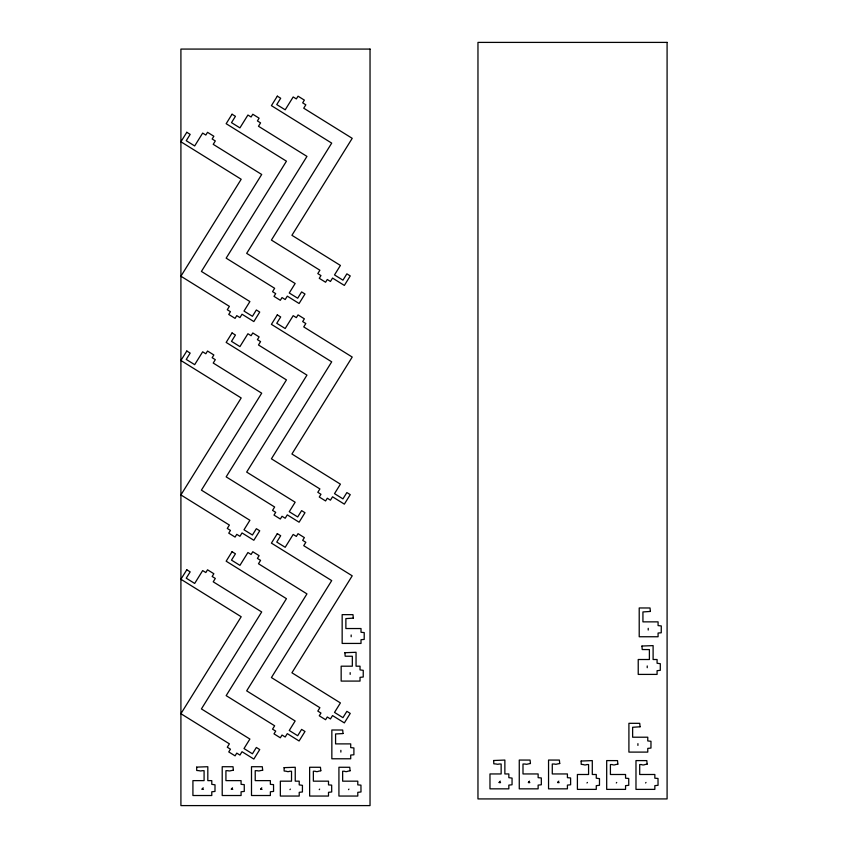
<?xml version="1.0" encoding="UTF-8"?>
<svg xmlns="http://www.w3.org/2000/svg" width="848" height="848" viewBox="0 0 848 848"><rect width="100%" height="100%" fill="white"/><g stroke="black" fill="none" stroke-linecap="round" stroke-linejoin="round"><path stroke-width="1.27" d="M203.191 787.813L202.598 788.481A1.484 1.484 0 0 0 202.1 788.99M232.479 787.813L231.886 788.481A1.484 1.484 0 0 0 231.387 788.99M261.767 787.813L261.173 788.481A1.484 1.484 0 0 0 260.675 788.99M500.256 781.114L499.695 781.761M529.534 781.135L528.982 781.761M558.821 781.135L558.27 781.761M586.986 782.98L587.42 782.428M289.952 789.658L290.366 789.096M319.24 789.658L319.654 789.096M348.528 789.658L348.941 789.096M616.305 782.98L616.708 782.428M645.593 782.98L645.996 782.428M499.08 782.63L500.553 782.63M528.368 782.63L529.841 782.63M557.655 782.63L559.139 782.63M202.025 789.308L203.499 789.308M231.313 789.308L232.787 789.308M260.601 789.308L262.074 789.308M648.222 628.315L648.222 630.053M647.236 665.956L647.236 667.705M637.919 743.654L637.919 745.403M351.167 634.982L351.167 636.731M350.171 672.634L350.171 674.383M340.864 750.332L340.864 752.081M557.73 782.322A1.484 1.484 0 0 1 558.26 781.867M528.442 782.322A1.484 1.484 0 0 1 528.972 781.867M499.154 782.322A1.484 1.484 0 0 1 499.684 781.867M196.641 767.186L196.725 770.482L199.238 770.694A3.975 3.975 0 0 0 201.994 770.694L204.092 770.694L204.092 780.626L192.92 780.626L192.92 795.519L211.788 795.519L211.788 791.788L214.989 791.438L215.01 784.803L211.788 784.347L211.788 780.626L207.813 780.626L207.813 766.719L196.651 767.111M233.38 770.196L230.794 770.694A3.975 3.975 0 0 1 228.027 770.694L225.928 770.694L225.928 780.626L241.076 780.626L241.076 784.347L244.245 784.623L244.288 791.407L241.076 791.788L241.076 795.519L222.208 795.519L222.208 766.719L233.03 766.74L233.38 770.238M262.668 770.196L260.082 770.694A3.975 3.975 0 0 1 257.315 770.694L255.216 770.694L255.216 780.626L270.364 780.626L270.364 784.347L273.533 784.623L273.575 791.407L270.364 791.788L270.364 795.519L251.496 795.519L251.496 766.719L262.318 766.74L262.668 770.238M284.069 767.726L284.154 771.012L286.317 771.235A3.975 3.975 0 0 0 289.772 771.235L291.521 771.235L291.521 781.167L280.349 781.167L280.349 796.049L299.217 796.049L299.217 792.329L302.418 791.979L302.439 785.343L299.217 784.888L299.217 781.167L295.242 781.167L295.242 767.26L284.08 767.652M320.809 770.737L318.562 771.235A3.975 3.975 0 0 1 315.106 771.235L313.357 771.235L313.357 781.167L328.505 781.167L328.505 784.888L331.663 785.131L331.706 791.979L328.505 792.329L328.505 796.049L309.637 796.049L309.637 767.26L320.459 767.281L320.809 770.779M344.892 652.748L345.168 656.214L352.333 656.257L352.333 666.189L341.161 666.189L341.161 681.082L360.029 681.082L360.029 677.361L363.23 677.011L363.251 670.333L360.029 669.909L360.029 666.189L356.054 666.189L356.054 652.292L344.892 652.716M343.016 733.467L342.698 730.022L331.844 729.99L331.844 758.78L350.712 758.78L350.712 755.059L353.892 754.773L353.913 747.957L350.712 747.607L350.712 743.887L335.575 743.887L335.575 733.955L343.005 733.573M353.33 618.118L345.878 618.605L345.878 628.538L361.015 628.538L361.015 632.258L364.227 632.608L364.195 639.424L361.015 639.71L361.015 643.431L342.157 643.431L342.157 614.641L352.98 614.662L353.33 618.118M350.097 770.737L347.85 771.235A3.975 3.975 0 0 1 344.394 771.235L342.645 771.235L342.645 781.167L357.792 781.167L357.792 784.888L360.951 785.131L360.994 791.979L357.792 792.329L357.792 796.049L338.924 796.049L338.924 767.26L349.747 767.281L350.097 770.779M493.706 760.508L493.79 763.804L496.292 764.016A3.975 3.975 0 0 0 499.059 764.016L501.147 764.016L501.147 773.948L489.974 773.948L489.974 788.841L508.842 788.841L508.842 785.121L512.044 784.771L512.065 778.093L508.842 777.669L508.842 773.948L504.867 773.948L504.867 760.052L493.706 760.508M530.435 763.518L527.848 764.016A3.975 3.975 0 0 1 525.082 764.016L522.993 764.016L522.993 773.948L538.13 773.948L538.13 777.669L541.31 777.955L541.331 784.771L538.13 785.121L538.13 788.841L519.262 788.841L519.262 760.052L530.085 760.073L530.435 763.518M559.722 763.518L557.136 764.016A3.975 3.975 0 0 1 554.369 764.016L552.281 764.016L552.281 773.948L567.418 773.948L567.418 777.669L570.598 777.955L570.619 784.771L567.418 785.121L567.418 788.841L548.55 788.841L548.55 760.052L559.373 760.073L559.722 763.518M581.134 761.048L581.219 764.345L583.371 764.557A3.975 3.975 0 0 0 586.827 764.557L588.576 764.557L588.576 774.489L577.403 774.489L577.403 789.382L596.271 789.382L596.271 785.651L599.472 785.301L599.494 778.634L596.271 778.21L596.271 774.489L592.296 774.489L592.296 760.592L581.134 761.048M617.863 764.059L617.514 760.614L606.691 760.592L606.691 789.382L625.559 789.382L625.559 785.651L628.76 785.301L628.718 778.453L625.559 778.21L625.559 774.489L610.412 774.489L610.412 764.557L612.161 764.557A3.975 3.975 0 0 0 615.627 764.557L617.853 764.175M641.947 646.07L642.222 649.536L649.388 649.589L649.388 659.511L638.226 659.511L638.226 674.404L657.083 674.404L657.083 670.683L660.285 670.333L660.306 663.698L657.083 663.242L657.083 659.511L653.108 659.511L653.108 645.614L641.947 646.038M640.07 726.789L632.629 727.287L632.629 737.209L647.766 737.209L647.766 740.929L650.978 741.29L650.957 748.063L647.766 748.381L647.766 752.102L628.909 752.102L628.909 723.312L639.721 723.333L640.07 726.789M650.384 611.44L642.932 611.938L642.932 621.86L658.08 621.86L658.08 625.591L661.281 625.941L661.239 632.788L658.08 633.032L658.08 636.753L639.212 636.753L639.212 607.963L650.034 607.984L650.384 611.472M647.151 764.059L646.801 760.614L635.979 760.592L635.979 789.382L654.847 789.382L654.847 785.651L658.048 785.301L658.006 778.453L654.847 778.21L654.847 774.489L639.699 774.489L639.699 764.557L641.448 764.557A3.975 3.975 0 0 0 644.915 764.557L647.141 764.175M186.804 132.288L180.91 141.775L241.192 179.257L180.91 276.215L229.384 306.361L227.285 309.732L230.455 311.693L228.748 314.438L235.076 318.371L236.772 315.626L239.942 317.597L242.03 314.226L253.838 321.562L259.732 312.075L256.361 309.976L252.428 316.304L244.001 311.057L249.895 301.57L201.421 271.434L261.703 174.476L213.219 144.33L215.318 140.959L212.159 138.987L213.855 136.252L207.537 132.32L205.831 135.055L202.672 133.094L194.68 145.951L186.242 140.704L190.175 134.387L186.804 132.288M232.055 114.226L226.162 123.702L286.444 161.184L226.162 258.152L274.646 288.288L272.547 291.659L275.706 293.631L273.999 296.365L280.328 300.298L282.034 297.563L285.193 299.524L287.292 296.153L299.09 303.489L304.994 294.012L301.623 291.913L297.69 298.231L289.253 292.995L295.157 283.508L246.673 253.361L306.955 156.403L258.481 126.257L260.569 122.886L257.41 120.925L259.117 118.179L252.789 114.247L251.093 116.992L247.923 115.021L239.931 127.878L231.504 122.642L235.437 116.314L232.055 114.226M277.317 96.153L271.413 105.64L331.706 143.121L271.413 240.079L319.897 270.226L317.799 273.597L320.968 275.558L319.261 278.303L325.579 282.236L327.286 279.49L330.444 281.462L332.543 278.08L344.352 285.426L350.245 275.939L346.874 273.84L342.942 280.169L334.515 274.922L340.408 265.435L291.924 235.299L352.217 138.33L303.732 108.194L305.831 104.823L302.672 102.852L304.368 100.117L298.051 96.184L296.344 98.919L293.185 96.958L285.193 109.816L276.755 104.569L280.688 98.251L277.317 96.153M186.804 351.008L180.91 360.485L241.192 397.966L180.91 494.935L229.384 525.071L227.285 528.442L230.455 530.413L228.748 533.148L235.076 537.081L236.772 534.346L239.942 536.307L242.03 532.936L253.838 540.271L259.732 530.795L256.361 528.696L252.428 535.014L244.001 529.777L249.895 520.29L201.421 490.144L261.703 393.186L213.219 363.039L215.318 359.669L212.159 357.708L213.855 354.962L207.537 351.03L205.831 353.775L202.672 351.803L194.68 364.661L186.242 359.425L190.175 353.097L186.804 351.008M232.055 332.935L226.162 342.422L286.444 379.904L226.162 476.862L274.646 507.009L272.547 510.379L275.706 512.34L273.999 515.086L280.328 519.018L282.034 516.273L285.193 518.245L287.292 514.863L299.09 522.209L304.994 512.722L301.623 510.623L297.69 516.951L289.253 511.704L295.157 502.217L246.673 472.082L306.955 375.123L258.481 344.977L260.569 341.606L257.41 339.635L259.117 336.9L252.789 332.967L251.093 335.702L247.923 333.741L239.931 346.599L231.504 341.352L235.437 335.034L232.055 332.935M277.317 314.862L271.413 324.349L331.706 361.831L271.413 458.8L319.897 488.936L317.799 492.306L320.968 494.278L319.261 497.013L325.579 500.945L327.286 498.211L330.444 500.172L332.543 496.801L344.352 504.136L350.245 494.649L346.874 492.561L342.942 498.878L334.515 493.642L340.408 484.155L291.924 454.009L352.217 357.05L303.732 326.904L305.831 323.533L302.672 321.572L304.368 318.827L298.051 314.894L296.344 317.64L293.185 315.668L285.193 328.526L276.755 323.289L280.688 316.961L277.317 314.862M186.804 569.782L180.91 579.258L241.192 616.74L180.91 713.709L229.384 743.844L227.285 747.215L230.455 749.187L228.748 751.922L235.076 755.854L236.772 753.119L239.942 755.08L242.03 751.71L253.838 759.045L259.732 749.568L256.361 747.47L252.428 753.787L244.001 748.551L249.895 739.064L201.421 708.917L261.703 611.959L213.219 581.813L215.318 578.442L212.159 576.481L213.855 573.736L207.537 569.803L205.831 572.548L202.672 570.577L194.68 583.435L186.242 578.198L190.175 571.87L186.804 569.782M232.055 551.709L226.162 561.196L286.444 598.677L226.162 695.636L274.646 725.782L272.547 729.153L275.706 731.114L273.999 733.859L280.328 737.792L282.034 735.046L285.193 737.018L287.292 733.637L299.09 740.982L304.994 731.495L301.623 729.397L297.69 735.725L289.253 730.478L295.157 720.991L246.673 690.855L306.955 593.886L258.481 563.75L260.569 560.38L257.41 558.408L259.117 555.673L252.789 551.741L251.093 554.475L247.923 552.514L239.931 565.372L231.504 560.125L235.437 553.808L232.055 551.709M277.317 533.636L271.413 543.123L331.706 580.604L271.413 677.563L319.897 707.709L317.799 711.08L320.968 713.051L319.261 715.786L325.579 719.719L327.286 716.984L330.444 718.945L332.543 715.574L344.352 722.909L350.245 713.422L346.874 711.334L342.942 717.652L334.515 712.415L340.408 702.928L291.924 672.782L352.217 575.824L303.732 545.677L305.831 542.307L302.672 540.346L304.368 537.6L298.051 533.668L296.344 536.413L293.185 534.441L285.193 547.299L276.755 542.063L280.688 535.735L277.317 533.636M667.09 42.4L477.965 42.4L477.965 798.922L667.09 798.922L667.09 42.4M370.035 49.078L180.91 49.078L180.91 805.6L370.035 805.6L370.035 49.078"/></g></svg>
